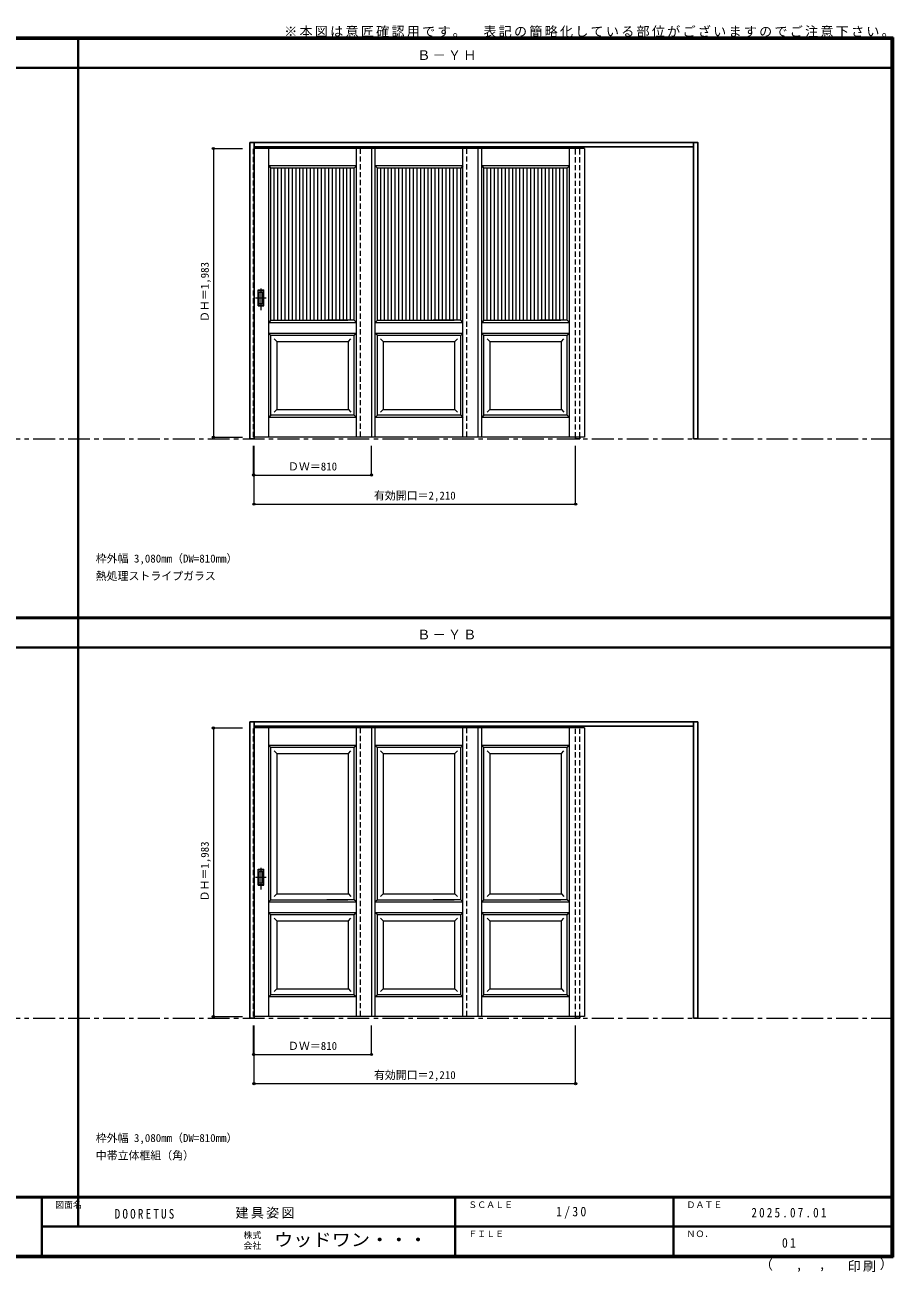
# Model space of a CAD drawing. Units: millimetres, scale not verified. Extents: x -6000 to 5700, y -4307 to 4260.
# Drawn here: x -267 to 5700, y -4307 to 4260 of the extents above; entities that cross this region are included whole.
import ezdxf
from ezdxf.enums import TextEntityAlignment as Align

# ---------------------------------------------------------------- set-up
doc = ezdxf.new("R2010")
doc.units = ezdxf.units.MM
doc.header["$LTSCALE"] = 30
doc.header["$PDMODE"] = 32
doc.header["$PDSIZE"] = 15
doc.linetypes.add('CHAIN1', pattern=[8, 5, -1, 1, -1])
doc.linetypes.add('DASHED1', pattern=[1.8, 1.2, -0.6])
for name, color, linetype, lineweight in [('0-2_扉', 7, 'Continuous', 18), ('0-4_枠', 3, 'Continuous', 25), ('0-6_引手', 7, 'Continuous', 18), ('0-B_寸法', 7, 'Continuous', 9), ('0-C_ハッチ', 4, 'Continuous', 9), ('F-1_枠', 6, 'Continuous', 40)]:
    doc.layers.add(name, color=color, linetype=linetype, lineweight=lineweight)
doc.layers.add('0-A_文字', color=7, linetype='Continuous')
doc.layers.add('F-A_文字', color=7, linetype='Continuous')
doc.styles.add('ＭＳ ゴシック', font='')
doc.styles.get('ＭＳ ゴシック').set_extended_font_data('MS Gothic')

msp = doc.modelspace()

# ---------------------------------------------------------------- linework, layer by layer
at = {"layer": '0-2_扉', "color": 4, "linetype": 'DASHED1', "lineweight": 9}
for p, q in [((1305, 3411.5), (1308, 3411.5)), ((1305, 1428.5), (1305, 3411.5)), ((2037, 3411.5), (2037, 1428.5)), ((2769, 3411.5), (2769, 1428.5)), ((1308, 1428.5), (1305, 1428.5)), ((1305, -569), (1308, -569)), ((1305, -2552), (1305, -569)), ((2037, -569), (2037, -2552)), ((2115, -569), (2115, -573)), ((2115, -569), (2115, -573)), ((2769, -569), (2769, -2552)), ((2769, -569), (2769, -2552)), ((2847, -569), (2847, -573)), ((2847, -569), (2847, -573)), ((2847, -569), (2847, -573)), ((3579, -569), (3579, -573)), ((3579, -569), (3579, -573)), ((3579, -569), (3579, -573)), ((1308, -2552), (1305, -2552))]:
    msp.add_line(p, q, dxfattribs=at)
at = {"layer": '0-2_扉'}
for p, q in [((2115, 3411.5), (1308, 3411.5)), ((1408.5, 1428.5), (1408.5, 3411.5)), ((2011.5, 1428.5), (2011.5, 3411.5)), ((2847, 3411.5), (2040, 3411.5)), ((2115, 3411.5), (2115, 1428.5)), ((2140.5, 1428.5), (2140.5, 3411.5)), ((2743.5, 1428.5), (2743.5, 3411.5)), ((3579, 3411.5), (2772, 3411.5)), ((2847, 3411.5), (2847, 1428.5)), ((2872.5, 1428.5), (2872.5, 3411.5)), ((3475.5, 1428.5), (3475.5, 3411.5)), ((3579, 3411.5), (3579, 1428.5)), ((1423.5, 2231.5), (1423.5, 3276.5)), ((1996.5, 3276.5), (1423.5, 3276.5)), ((2011.5, 3291.5), (1996.5, 3276.5)), ((1996.5, 2362.74), (1996.5, 3276.5)), ((2155.5, 2231.5), (2155.5, 3276.5)), ((2728.5, 3276.5), (2155.5, 3276.5)), ((2743.5, 3291.5), (2728.5, 3276.5)), ((2728.5, 2362.74), (2728.5, 3276.5)), ((2887.5, 2231.5), (2887.5, 3276.5)), ((3460.5, 3276.5), (2887.5, 3276.5)), ((3475.5, 3291.5), (3460.5, 3276.5)), ((3460.5, 2362.74), (3460.5, 3276.5)), ((1996.31, 3093.5), (1996.5, 3093.5)), ((2728.31, 3093.5), (2728.5, 3093.5)), ((3460.31, 3093.5), (3460.5, 3093.5)), ((1996.5, 2231.5), (1996.5, 2373.55)), ((2728.5, 2231.5), (2728.5, 2373.55)), ((3460.5, 2231.5), (3460.5, 2373.55)), ((1423.5, 2231.5), (1951.5, 2231.5)), ((1996.5, 2231.5), (1807.5, 2231.5)), ((2011.5, 2216.5), (1996.5, 2231.5)), ((2155.5, 2231.5), (2683.5, 2231.5)), ((2728.5, 2231.5), (2539.5, 2231.5)), ((2743.5, 2216.5), (2728.5, 2231.5)), ((2887.5, 2231.5), (3415.5, 2231.5)), ((3460.5, 2231.5), (3271.5, 2231.5)), ((3475.5, 2216.5), (3460.5, 2231.5)), ((2011.5, 2141.5), (1408.5, 2141.5)), ((1423.5, 1578.5), (1423.5, 2126.5)), ((1463.5, 2086.5), (1445.82, 2104.18)), ((1463.5, 2086.5), (1956.5, 2086.5)), ((1463.5, 2086.5), (1463.5, 1618.5)), ((1956.46, 2086.5), (1974.14, 2104.18)), ((1956.5, 1618.5), (1956.5, 2086.5)), ((2011.5, 2141.5), (1996.5, 2126.5)), ((1996.5, 1578.5), (1996.5, 2126.5)), ((2743.5, 2141.5), (2140.5, 2141.5)), ((2155.5, 1578.5), (2155.5, 2126.5)), ((2195.5, 2086.5), (2177.82, 2104.18)), ((2195.5, 2086.5), (2688.5, 2086.5)), ((2195.5, 2086.5), (2195.5, 1618.5)), ((2688.46, 2086.5), (2706.14, 2104.18)), ((2688.5, 1618.5), (2688.5, 2086.5)), ((2743.5, 2141.5), (2728.5, 2126.5)), ((2728.5, 1578.5), (2728.5, 2126.5)), ((3475.5, 2141.5), (2872.5, 2141.5)), ((2887.5, 1578.5), (2887.5, 2126.5)), ((2927.5, 2086.5), (2909.82, 2104.18)), ((2927.5, 2086.5), (3420.5, 2086.5)), ((2927.5, 2086.5), (2927.5, 1618.5)), ((3420.46, 2086.5), (3438.14, 2104.18)), ((3420.5, 1618.5), (3420.5, 2086.5)), ((3475.5, 2141.5), (3460.5, 2126.5)), ((3460.5, 1578.5), (3460.5, 2126.5)), ((2011.5, 1563.5), (1408.5, 1563.5)), ((1463.5, 1618.5), (1445.82, 1600.82)), ((1463.5, 1618.5), (1956.5, 1618.5)), ((1956.5, 1618.5), (1956.5, 1619.93)), ((1956.5, 1618.5), (1974.18, 1600.82)), ((1996.5, 1578.5), (2011.5, 1563.5)), ((2743.5, 1563.5), (2140.5, 1563.5)), ((2195.5, 1618.5), (2177.82, 1600.82)), ((2195.5, 1618.5), (2688.5, 1618.5)), ((2688.5, 1618.5), (2688.5, 1619.93)), ((2688.5, 1618.5), (2706.18, 1600.82)), ((2728.5, 1578.5), (2743.5, 1563.5)), ((3475.5, 1563.5), (2872.5, 1563.5)), ((2927.5, 1618.5), (2909.82, 1600.82)), ((2927.5, 1618.5), (3420.5, 1618.5)), ((3420.5, 1618.5), (3420.5, 1619.93)), ((3420.5, 1618.5), (3438.18, 1600.82)), ((3460.5, 1578.5), (3475.5, 1563.5)), ((2115, 1428.5), (1308, 1428.5)), ((2847, 1428.5), (2040, 1428.5)), ((3579, 1428.5), (2772, 1428.5)), ((2115, -569), (1308, -569)), ((1408.5, -2552), (1408.5, -569)), ((2011.5, -2552), (2011.5, -569)), ((2847, -569), (2040, -569)), ((2115, -569), (2115, -2552)), ((2140.5, -2552), (2140.5, -569)), ((2743.5, -2552), (2743.5, -569)), ((3579, -569), (2772, -569)), ((2847, -569), (2847, -2552)), ((2872.5, -2552), (2872.5, -569)), ((3475.5, -2552), (3475.5, -569)), ((3579, -569), (3579, -2552)), ((1423.5, -1749), (1423.5, -704)), ((1996.5, -704), (1423.5, -704)), ((1463.5, -744), (1445.82, -726.32)), ((1463.5, -744), (1956.5, -744)), ((1463.5, -744), (1463.5, -1709)), ((1956.46, -744), (1974.14, -726.32)), ((1956.5, -1709), (1956.5, -744)), ((2011.5, -689), (1996.5, -704)), ((1996.5, -1617.76), (1996.5, -704)), ((2155.5, -1749), (2155.5, -704)), ((2728.5, -704), (2155.5, -704)), ((2195.5, -744), (2177.82, -726.32)), ((2195.5, -744), (2688.5, -744)), ((2195.5, -744), (2195.5, -1709)), ((2688.46, -744), (2706.14, -726.32)), ((2688.5, -1709), (2688.5, -744)), ((2743.5, -689), (2728.5, -704)), ((2728.5, -1617.76), (2728.5, -704)), ((2887.5, -1749), (2887.5, -704)), ((3460.5, -704), (2887.5, -704)), ((2927.5, -744), (2909.82, -726.32)), ((2927.5, -744), (3420.5, -744)), ((2927.5, -744), (2927.5, -1709)), ((3420.46, -744), (3438.14, -726.32)), ((3420.5, -1709), (3420.5, -744)), ((3475.5, -689), (3460.5, -704)), ((3460.5, -1617.76), (3460.5, -704)), ((1996.31, -887), (1996.5, -887)), ((2728.31, -887), (2728.5, -887)), ((3460.31, -887), (3460.5, -887)), ((1996.5, -1749), (1996.5, -1606.95)), ((2728.5, -1749), (2728.5, -1606.95)), ((3460.5, -1749), (3460.5, -1606.95)), ((1463.5, -1709), (1445.82, -1726.68)), ((1463.5, -1709), (1956.5, -1709)), ((1956.5, -1709), (1974.18, -1726.68)), ((2195.5, -1709), (2177.82, -1726.68)), ((2195.5, -1709), (2688.5, -1709)), ((2688.5, -1709), (2706.18, -1726.68)), ((2927.5, -1709), (2909.82, -1726.68)), ((2927.5, -1709), (3420.5, -1709)), ((3420.5, -1709), (3438.18, -1726.68)), ((1423.5, -1749), (1951.5, -1749)), ((1996.5, -1749), (1807.5, -1749)), ((2011.5, -1764), (1996.5, -1749)), ((2155.5, -1749), (2683.5, -1749)), ((2728.5, -1749), (2539.5, -1749)), ((2743.5, -1764), (2728.5, -1749)), ((2887.5, -1749), (3415.5, -1749)), ((3460.5, -1749), (3271.5, -1749)), ((3475.5, -1764), (3460.5, -1749)), ((2011.5, -1839), (1408.5, -1839)), ((1423.5, -2402), (1423.5, -1854)), ((1463.5, -1894), (1445.82, -1876.32)), ((1956.46, -1894), (1974.14, -1876.32)), ((2011.5, -1839), (1996.5, -1854)), ((1996.5, -2402), (1996.5, -1854)), ((2743.5, -1839), (2140.5, -1839)), ((2155.5, -2402), (2155.5, -1854)), ((2195.5, -1894), (2177.82, -1876.32)), ((2688.46, -1894), (2706.14, -1876.32)), ((2743.5, -1839), (2728.5, -1854)), ((2728.5, -2402), (2728.5, -1854)), ((3475.5, -1839), (2872.5, -1839)), ((2887.5, -2402), (2887.5, -1854)), ((2927.5, -1894), (2909.82, -1876.32)), ((3420.46, -1894), (3438.14, -1876.32)), ((3475.5, -1839), (3460.5, -1854)), ((3460.5, -2402), (3460.5, -1854)), ((1463.5, -1894), (1956.5, -1894)), ((1463.5, -1894), (1463.5, -2362)), ((1956.5, -2362), (1956.5, -1894)), ((2195.5, -1894), (2688.5, -1894)), ((2195.5, -1894), (2195.5, -2362)), ((2688.5, -2362), (2688.5, -1894)), ((2927.5, -1894), (3420.5, -1894)), ((2927.5, -1894), (2927.5, -2362)), ((3420.5, -2362), (3420.5, -1894)), ((1463.5, -2362), (1445.82, -2379.68)), ((1463.5, -2362), (1956.5, -2362)), ((1956.5, -2362), (1956.5, -2360.57)), ((1956.5, -2362), (1974.18, -2379.68)), ((2195.5, -2362), (2177.82, -2379.68)), ((2195.5, -2362), (2688.5, -2362)), ((2688.5, -2362), (2688.5, -2360.57)), ((2688.5, -2362), (2706.18, -2379.68)), ((2927.5, -2362), (2909.82, -2379.68)), ((2927.5, -2362), (3420.5, -2362)), ((3420.5, -2362), (3420.5, -2360.57)), ((3420.5, -2362), (3438.18, -2379.68)), ((2011.5, -2417), (1408.5, -2417)), ((1996.5, -2402), (2011.5, -2417)), ((2743.5, -2417), (2140.5, -2417)), ((2728.5, -2402), (2743.5, -2417)), ((3475.5, -2417), (2872.5, -2417)), ((3460.5, -2402), (3475.5, -2417)), ((2115, -2552), (1308, -2552)), ((2847, -2552), (2040, -2552)), ((3579, -2552), (2772, -2552))]:
    msp.add_line(p, q, dxfattribs=at)
for points in [[(2011.5, 3291.5), (1408.5, 3291.5), (1423.5, 3276.5)], [(2743.5, 3291.5), (2140.5, 3291.5), (2155.5, 3276.5)], [(3475.5, 3291.5), (2872.5, 3291.5), (2887.5, 3276.5)], [(1423.5, 2231.5), (1408.5, 2216.5), (2011.5, 2216.5)], [(2155.5, 2231.5), (2140.5, 2216.5), (2743.5, 2216.5)], [(2887.5, 2231.5), (2872.5, 2216.5), (3475.5, 2216.5)], [(1996.5, 2126.5), (1423.5, 2126.5), (1408.5, 2141.5)], [(2728.5, 2126.5), (2155.5, 2126.5), (2140.5, 2141.5)], [(3460.5, 2126.5), (2887.5, 2126.5), (2872.5, 2141.5)], [(1996.5, 1578.5), (1423.5, 1578.5), (1408.5, 1563.5)], [(2728.5, 1578.5), (2155.5, 1578.5), (2140.5, 1563.5)], [(3460.5, 1578.5), (2887.5, 1578.5), (2872.5, 1563.5)], [(2011.5, -689), (1408.5, -689), (1423.5, -704)], [(2743.5, -689), (2140.5, -689), (2155.5, -704)], [(3475.5, -689), (2872.5, -689), (2887.5, -704)], [(1423.5, -1749), (1408.5, -1764), (2011.5, -1764)], [(2155.5, -1749), (2140.5, -1764), (2743.5, -1764)], [(2887.5, -1749), (2872.5, -1764), (3475.5, -1764)], [(1996.5, -1854), (1423.5, -1854), (1408.5, -1839)], [(2728.5, -1854), (2155.5, -1854), (2140.5, -1839)], [(3460.5, -1854), (2887.5, -1854), (2872.5, -1839)], [(1996.5, -2402), (1423.5, -2402), (1408.5, -2417)], [(2728.5, -2402), (2155.5, -2402), (2140.5, -2417)], [(3460.5, -2402), (2887.5, -2402), (2872.5, -2417)]]:
    msp.add_lwpolyline(points, dxfattribs=at)
at = {"layer": '0-4_枠'}
for p, q in [((1308, 1418), (1308, 3453)), ((4328, 1418), (4328, 3453)), ((1308, 3423), (4328, 3423)), ((3518, 1428.5), (3518, 1418)), ((3518, 1418), (3548, 1418)), ((3548, 1428.5), (3548, 1418)), ((4358, 1418), (4328, 1418)), ((1308, -2562.5), (1308, -527.5)), ((1308, -557.5), (4328, -557.5)), ((4328, -2562.5), (4328, -527.5)), ((3518, -2552), (3518, -2562.5)), ((3518, -2562.5), (3548, -2562.5)), ((3548, -2552), (3548, -2562.5)), ((4358, -2562.5), (4328, -2562.5))]:
    msp.add_line(p, q, dxfattribs=at)
at = {"layer": '0-4_枠', "color": 4, "linetype": 'DASHED1', "lineweight": 9}
for p, q in [((3518, 1426), (3518, 3423)), ((3548, 1426), (3548, 3423)), ((3518, -2554.5), (3518, -557.5)), ((3548, -2554.5), (3548, -557.5))]:
    msp.add_line(p, q, dxfattribs=at)
at = {"layer": '0-4_枠'}
for points in [[(1308, 1418), (1278, 1418), (1278, 3453)], [(1278, 3453), (4358, 3453), (4358, 1418)], [(1308, -2562.5), (1278, -2562.5), (1278, -527.5)], [(1278, -527.5), (4358, -527.5), (4358, -2562.5)]]:
    msp.add_lwpolyline(points, dxfattribs=at)
at = {"layer": '0-6_引手'}
for p, q in [((1337, 2441), (1375, 2441)), ((1337, 2331), (1337, 2441)), ((1343.5, 2425), (1368.5, 2425)), ((1343.5, 2347), (1343.5, 2425)), ((1368.5, 2347), (1368.5, 2425)), ((1375, 2331), (1375, 2441)), ((1337, 2331), (1375, 2331)), ((1343.5, 2347), (1368.5, 2347)), ((1337, -1539.5), (1375, -1539.5)), ((1337, -1649.5), (1337, -1539.5)), ((1375, -1649.5), (1375, -1539.5)), ((1343.5, -1555.5), (1368.5, -1555.5)), ((1343.5, -1633.5), (1343.5, -1555.5)), ((1368.5, -1633.5), (1368.5, -1555.5)), ((1337, -1649.5), (1375, -1649.5)), ((1343.5, -1633.5), (1368.5, -1633.5))]:
    msp.add_line(p, q, dxfattribs=at)
at = {"layer": '0-6_引手', "linetype": 'CHAIN1'}
for p, q in [((1356, 2300.77), (1356, 2471.62)), ((1317.93, 2386), (1390.43, 2386)), ((1356, -1679.73), (1356, -1508.88)), ((1317.93, -1594.5), (1390.43, -1594.5))]:
    msp.add_line(p, q, dxfattribs=at)
at = {"layer": '0-6_引手', "linetype": 'DASHED1'}
for p, q in [((1372, 2335), (1372, 2437)), ((1340, 2335), (1372, 2335)), ((1372, -1645.5), (1372, -1543.5)), ((1340, -1645.5), (1372, -1645.5))]:
    msp.add_line(p, q, dxfattribs=at)
for points in [[(1340, 2335), (1340, 2437), (1372, 2437)], [(1340, -1645.5), (1340, -1543.5), (1372, -1543.5)]]:
    msp.add_lwpolyline(points, dxfattribs=at)
at = {"layer": '0-B_寸法', "color": 4}
for p, q in [((1028, 3411.5), (1028, 1428.5)), ((1028, 3411.5), (1228, 3411.5)), ((1028, 1428.5), (1228, 1428.5)), ((1305, 1168), (1305, 1368)), ((1308, 968), (1308, 1368)), ((2115, 1168), (2115, 1368)), ((3518, 968), (3518, 1368)), ((1305, 1168), (2115, 1168)), ((1308, 968), (3518, 968)), ((1028, -569), (1028, -2552)), ((1028, -569), (1228, -569)), ((1028, -2552), (1228, -2552)), ((1305, -2812.5), (1305, -2612.5)), ((1308, -3012.5), (1308, -2612.5)), ((2115, -2812.5), (2115, -2612.5)), ((3518, -3012.5), (3518, -2612.5)), ((1305, -2812.5), (2115, -2812.5)), ((1308, -3012.5), (3518, -3012.5))]:
    msp.add_line(p, q, dxfattribs=at)
at = {"layer": '0-B_寸法'}
for p in [(1028, 3411.5), (1028, 1428.5), (1305, 1168), (2115, 1168), (1308, 968), (3518, 968), (1028, -569), (1028, -2552), (1305, -2812.5), (2115, -2812.5), (1308, -3012.5), (3518, -3012.5)]:
    msp.add_point(p, dxfattribs=at)
at = {"layer": '0-C_ハッチ'}
for p, q in [((1446.5, 2231.5), (1446.5, 3276.5)), ((1471.5, 2231.5), (1471.5, 3276.5)), ((1496.5, 2231.5), (1496.5, 3276.5)), ((1521.5, 2231.5), (1521.5, 3276.5)), ((1546.5, 2231.5), (1546.5, 3276.5)), ((1571.5, 2231.5), (1571.5, 3276.5)), ((1596.5, 2231.5), (1596.5, 3276.5)), ((1621.5, 2231.5), (1621.5, 3276.5)), ((1646.5, 2231.5), (1646.5, 3276.5)), ((1671.5, 2231.5), (1671.5, 3276.5)), ((1696.5, 2231.5), (1696.5, 3276.5)), ((1721.5, 2231.5), (1721.5, 3276.5)), ((1746.5, 2231.5), (1746.5, 3276.5)), ((1771.5, 2231.5), (1771.5, 3276.5)), ((1796.5, 2231.5), (1796.5, 3276.5)), ((1821.5, 2231.5), (1821.5, 3276.5)), ((1846.5, 2231.5), (1846.5, 3276.5)), ((1871.5, 2231.5), (1871.5, 3276.5)), ((1896.5, 2231.5), (1896.5, 3276.5)), ((1921.5, 2231.5), (1921.5, 3276.5)), ((1946.5, 2231.5), (1946.5, 3276.5)), ((1971.5, 2231.5), (1971.5, 3276.5)), ((2178.5, 2231.5), (2178.5, 3276.5)), ((2203.5, 2231.5), (2203.5, 3276.5)), ((2228.5, 2231.5), (2228.5, 3276.5)), ((2253.5, 2231.5), (2253.5, 3276.5)), ((2278.5, 2231.5), (2278.5, 3276.5)), ((2303.5, 2231.5), (2303.5, 3276.5)), ((2328.5, 2231.5), (2328.5, 3276.5)), ((2353.5, 2231.5), (2353.5, 3276.5)), ((2378.5, 2231.5), (2378.5, 3276.5)), ((2403.5, 2231.5), (2403.5, 3276.5)), ((2428.5, 2231.5), (2428.5, 3276.5)), ((2453.5, 2231.5), (2453.5, 3276.5)), ((2478.5, 2231.5), (2478.5, 3276.5)), ((2503.5, 2231.5), (2503.5, 3276.5)), ((2528.5, 2231.5), (2528.5, 3276.5)), ((2553.5, 2231.5), (2553.5, 3276.5)), ((2578.5, 2231.5), (2578.5, 3276.5)), ((2603.5, 2231.5), (2603.5, 3276.5)), ((2628.5, 2231.5), (2628.5, 3276.5)), ((2653.5, 2231.5), (2653.5, 3276.5)), ((2678.5, 2231.5), (2678.5, 3276.5)), ((2703.5, 2231.5), (2703.5, 3276.5)), ((2910.5, 2231.5), (2910.5, 3276.5)), ((2935.5, 2231.5), (2935.5, 3276.5)), ((2960.5, 2231.5), (2960.5, 3276.5)), ((2985.5, 2231.5), (2985.5, 3276.5)), ((3010.5, 2231.5), (3010.5, 3276.5)), ((3035.5, 2231.5), (3035.5, 3276.5)), ((3060.5, 2231.5), (3060.5, 3276.5)), ((3085.5, 2231.5), (3085.5, 3276.5)), ((3110.5, 2231.5), (3110.5, 3276.5)), ((3135.5, 2231.5), (3135.5, 3276.5)), ((3160.5, 2231.5), (3160.5, 3276.5)), ((3185.5, 2231.5), (3185.5, 3276.5)), ((3210.5, 2231.5), (3210.5, 3276.5)), ((3235.5, 2231.5), (3235.5, 3276.5)), ((3260.5, 2231.5), (3260.5, 3276.5)), ((3285.5, 2231.5), (3285.5, 3276.5)), ((3310.5, 2231.5), (3310.5, 3276.5)), ((3335.5, 2231.5), (3335.5, 3276.5)), ((3360.5, 2231.5), (3360.5, 3276.5)), ((3385.5, 2231.5), (3385.5, 3276.5)), ((3410.5, 2231.5), (3410.5, 3276.5)), ((3435.5, 2231.5), (3435.5, 3276.5))]:
    msp.add_line(p, q, dxfattribs=at)
at = {"layer": '0-C_ハッチ', "color": 7, "linetype": 'CHAIN1', "lineweight": 18}
for p, q in [((-5490, 1418), (5690, 1418)), ((-5490, -2562.5), (5690, -2562.5))]:
    msp.add_line(p, q, dxfattribs=at)
at = {"layer": 'F-1_枠'}
for p, q in [((-6000, 4175), (5700, 4175)), ((-6000, 4170), (5700, 4170)), ((-6000, 4165), (5700, 4165)), ((100, -3997.5), (100, 4175)), ((5690, 4175), (5690, -4205)), ((5695, 4175), (5695, -4205)), ((5700, 4175), (5700, -4205)), ((-6000, 3965), (5700, 3965)), ((-6000, 190.5), (5700, 190.5)), ((-6000, 187.5), (5700, 187.5)), ((-6000, 184.5), (5700, 184.5)), ((-6000, -15.5), (5700, -15.5)), ((5700, -3790), (-6000, -3790)), ((5700, -3795), (-6000, -3795)), ((-150, -3795), (-150, -4195)), ((2690, -3795), (2690, -4195)), ((4190, -3795), (4190, -4195)), ((-150, -3995), (5690, -3995.01)), ((5700, -4195), (-6000, -4195)), ((5700, -4200), (-6000, -4200)), ((5700, -4205), (-6000, -4205))]:
    msp.add_line(p, q, dxfattribs=at)

# ---------------------------------------------------------------- texts
at = {"layer": '0-A_文字', "style": 'ＭＳ ゴシック'}
for s, p in [('枠外幅 3,080mm（DW=810mm）', (220, 550.5)), ('熱処理ストライプガラス', (220, 430.5)), ('枠外幅 3,080mm（DW=810mm）', (220, -3430)), ('中帯立体框組（角）', (220, -3550))]:
    msp.add_text(s, height=54.99, dxfattribs=at).set_placement(p, align=Align.BOTTOM_LEFT)
at = {"layer": '0-A_文字', "char_height": 65.98, "attachment_point": 7, "style": 'ＭＳ ゴシック'}
for s, insert in [('\\T1.17;※本図は意匠確認用です。\u3000表記の簡略化している部位がございますのでご注意下さい。', (1515, 4175)), ('\\T1.17;Ｂ－ＹＨ', (2430, 4020)), ('\\T1.17;Ｂ－ＹＢ', (2430, 39.5))]:
    msp.add_mtext(s, dxfattribs=dict(at, insert=insert))
at = {"layer": '0-B_寸法', "style": 'ＭＳ ゴシック'}
for p in [(1013, 2219.75), (1013, -1760.75)]:
    msp.add_text('ＤＨ＝1,983', height=54.99, rotation=90, dxfattribs=at).set_placement(p, align=Align.BOTTOM_LEFT)
for s, p in [('ＤＷ＝810', (1541.25, 1183)), ('有効開口＝2,210', (2131.75, 983)), ('ＤＷ＝810', (1541.25, -2797.5)), ('有効開口＝2,210', (2131.75, -2997.5))]:
    msp.add_text(s, height=54.99, dxfattribs=at).set_placement(p, align=Align.BOTTOM_LEFT)
at = {"layer": 'F-A_文字', "style": 'ＭＳ ゴシック'}
for s, height, p in [('図面名', 43.99, (-60, -3880)), ('ＳＣＡＬＥ', 43.99, (2780, -3880)), ('ＤＡＴＥ', 43.99, (4280, -3880)), ('株式', 43.99, (1235, -4089)), ('ＦＩＬＥ', 43.99, (2780, -4080)), ('ＮＯ．', 43.99, (4280, -4080)), ('会社', 43.99, (1235, -4161)), ('（', 65.98, (4784.03, -4308.31)), (',', 65.98, (5031.28, -4308.31)), (',', 65.98, (5190.2, -4305.53)), ('）', 65.98, (5608.4, -4304.13))]:
    msp.add_text(s, height=height, dxfattribs=at).set_placement(p, align=Align.BOTTOM_LEFT)
at = {"layer": 'F-A_文字', "style": 'ＭＳ ゴシック', "width": 1.1}
msp.add_text('ウッドワン・・・', height=87.98, dxfattribs=at).set_placement((1445, -4155), align=Align.BOTTOM_LEFT)
at = {"layer": 'F-A_文字', "char_height": 65.98, "attachment_point": 7, "style": 'ＭＳ ゴシック'}
for s, insert in [('\\T1.38;\\W0.9;1/30', (3383.75, -3940)), ('\\T1.39;\\W0.85;DOORETUS', (350, -3940.79)), ('\\T1.17;建具姿図', (1180.42, -3940)), ('\\T1.39;\\W0.85;2025.07.01', (4726.25, -3932.5)), ('\\T1.36;\\W0.9;01', (4936.25, -4140)), ('\\T1.17;印刷', (5388.15, -4306.92))]:
    msp.add_mtext(s, dxfattribs=dict(at, insert=insert))

doc.saveas('drawing.dxf')
